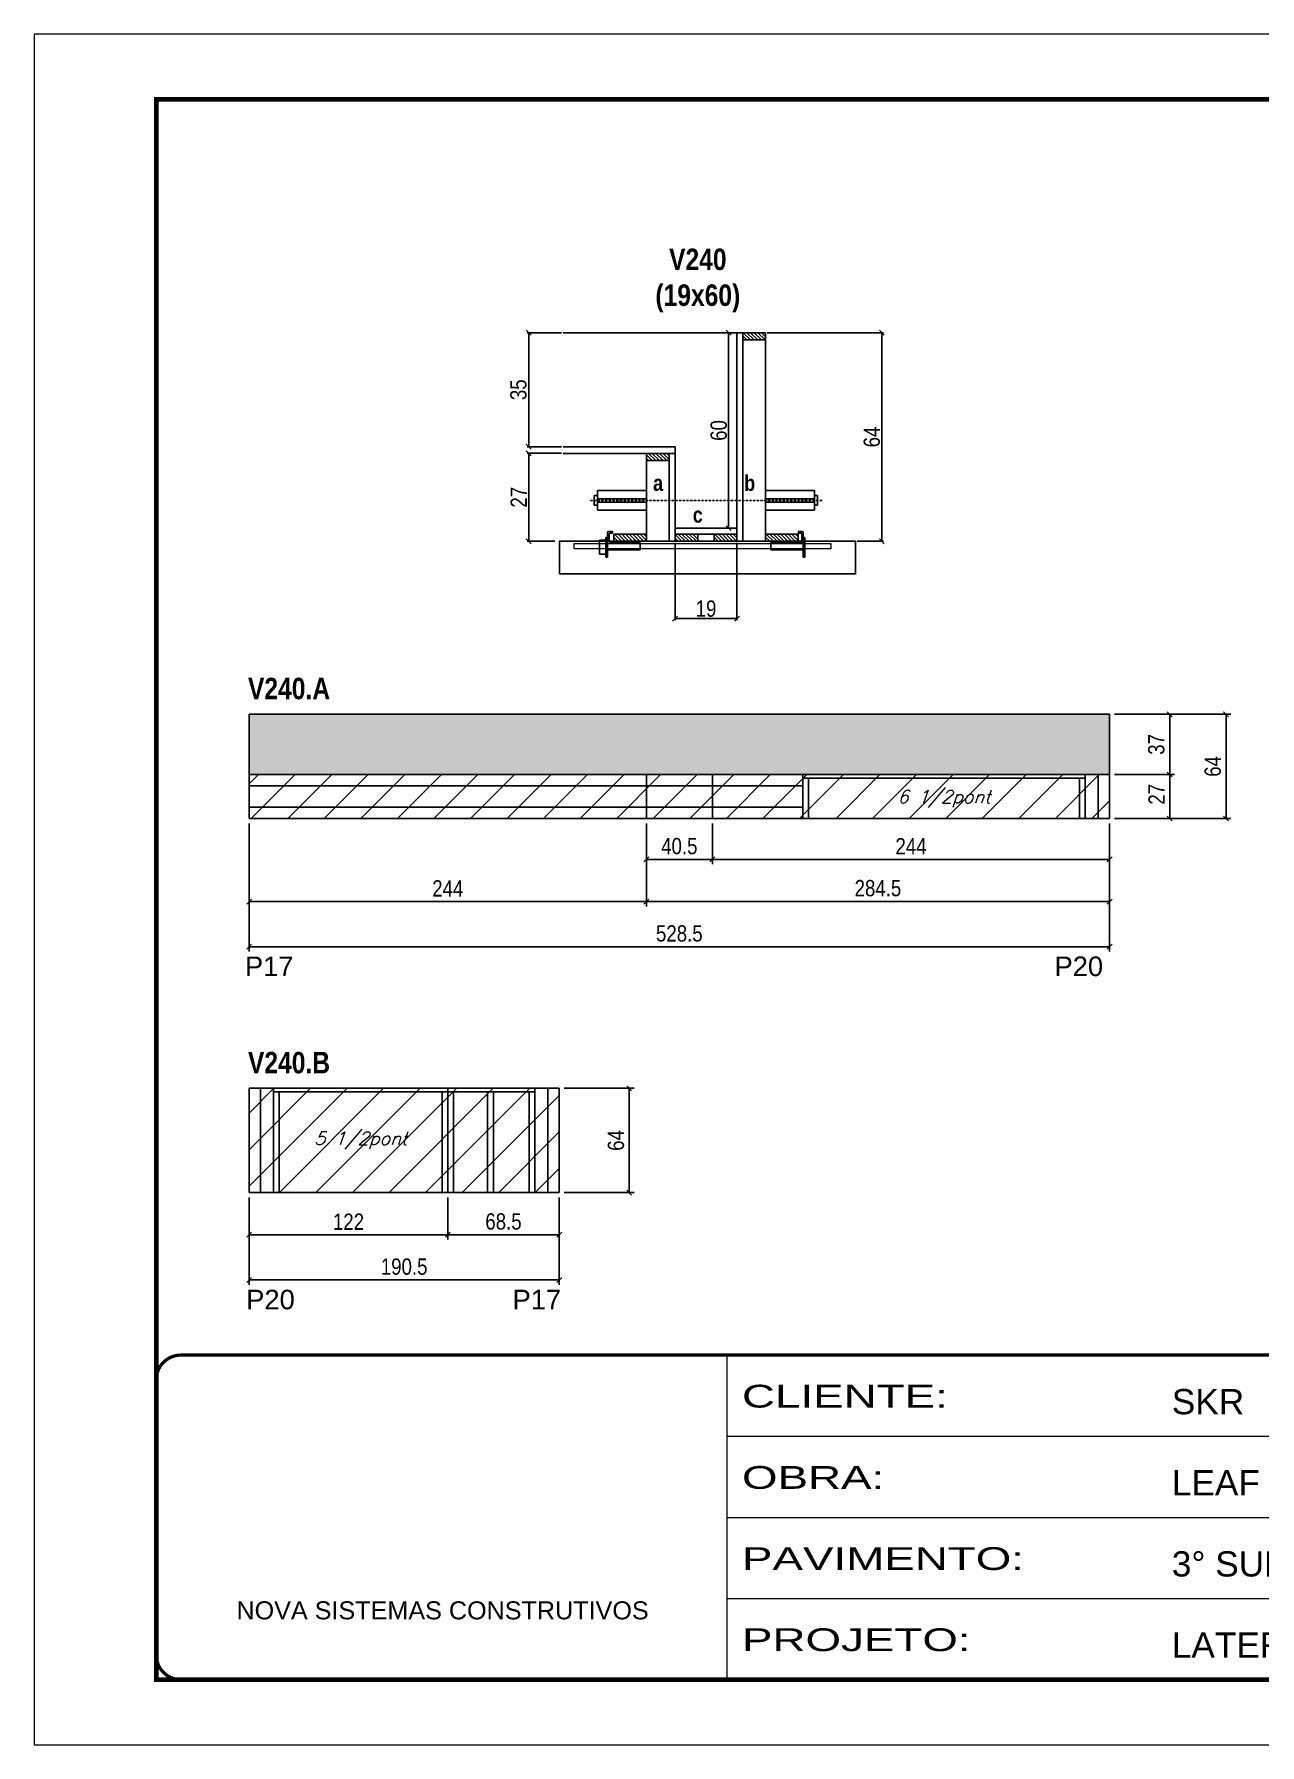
# Model space of a CAD drawing. Extents: x 3309 to 9590, y -2522 to 15424.
# Drawn here: x 8078 to 8831, y 10112 to 11162 of the extents above; entities that cross this region are included whole.
import ezdxf

# ---------------------------------------------------------------- set-up
doc = ezdxf.new("R2010")
doc.units = 0
for name, pattern in [('CONTINUO', [0]), ('DASHED', [0.75, 0.5, -0.25]), ('HIDDEN', [0.375, 0.25, -0.125])]:
    doc.linetypes.add(name, pattern=pattern)
for name, color, linetype in [('5', 5, 'Continuous'), ('barrote', 251, 'Continuous'), ('COTA', 241, 'Continuous'), ('detalhes', 4, 'Continuous'), ('NOMENCLATURA', 7, 'Continuous'), ('Painéis', 200, 'Continuous'), ('presilha', 1, 'Continuous'), ('SARR_2.2x10', 60, 'Continuous'), ('SARR_2.2x7', 40, 'Continuous'), ('SARR_3.5x7', 81, 'Continuous'), ('TENSOR', 3, 'Continuous'), ('texto', 7, 'Continuous')]:
    doc.layers.add(name, color=color, linetype=linetype)
for name, color, linetype, lineweight in [('CONCRETO', 251, 'Continuous', 25), ('Folhas', 255, 'Continuous', 9), ('Hachura', 251, 'Continuous', 9), ('SARRAFO DE PRESSAO', 251, 'DASHED', 9), ('SCO-___-LAJ', 2, 'Continuous', 0)]:
    doc.layers.add(name, color=color, linetype=linetype, lineweight=lineweight)
doc.styles.add('ARIAL', font='arial.ttf')
doc.styles.add('COTA TECNICA', font='techl___.ttf', dxfattribs={"height": 10})
doc.styles.add('COTA TECNICA 2X', font='techl___.ttf', dxfattribs={"height": 10})
doc.styles.add('Romans', font='romans.shx')
doc.styles.get("Standard").update_dxf_attribs({"font": 'arial.ttf'})
doc.styles.add('TECNICA', font='techb___.ttf', dxfattribs={"height": 10})
doc.styles.add('Tecnologia', font='')
doc.styles.get('Tecnologia').set_extended_font_data('Forgotten Futurist')
doc.dimstyles.new('PAINEL', dxfattribs={"dimtxt": 10, "dimasz": 3, "dimexe": 3, "dimexo": 3, "dimgap": 3, "dimtad": 1, "dimdec": 1, "dimzin": 12, "dimdsep": 46, "dimtxsty": 'COTA TECNICA', "dimblk1": 'OBLIQUE', "dimblk2": 'OBLIQUE', "dimsah": 1, "dimcen": 0.9, "dimclrd": 4, "dimclre": 4, "dimclrt": 240, "dimadec": 1, "dimazin": 3, "dimtfac": 1, "dimtdec": 1, "dimtmove": 0, "dimatfit": 3, "dimfxl": 1, "dimtolj": 1, "dimtzin": 12, "dimarcsym": 0})
doc.dimstyles.new('SECAO', dxfattribs={"dimscale": 0.333333, "dimtxt": 5, "dimasz": 9, "dimexe": 3, "dimexo": 3, "dimgap": 3, "dimtad": 1, "dimdec": 1, "dimlfac": 0.5, "dimzin": 12, "dimdsep": 46, "dimtxsty": 'COTA TECNICA 2X', "dimblk1": 'OBLIQUE', "dimblk2": 'OBLIQUE', "dimsah": 1, "dimcen": 0.9, "dimclrd": 4, "dimclre": 4, "dimclrt": 240, "dimadec": 1, "dimazin": 3, "dimtfac": 1, "dimtdec": 1, "dimtmove": 0, "dimatfit": 3, "dimfxl": 1, "dimtolj": 1, "dimtzin": 12, "dimarcsym": 0})
pattern_1 = [(135, (41707.0114, -112661.3136), (-1.122532015, -1.122532015), [])]

# ---------------------------------------------------------------- blocks, each defined once
blk = doc.blocks.new('9999999999')
at = {"color": 30, "linetype": 'CONTINUO'}
for p, q in [((98564.6, 34230.2), (98564.6, 34429.4)), ((98564.6, 34379.6), (99584, 34379.6)), ((98564.6, 34329.8), (99488, 34329.8)), ((98564.6, 34280), (99488, 34280))]:
    blk.add_line(p, q, dxfattribs=at)
at = {"color": 30, "linetype": 'CONTINUO', "const_width": 2}
blk.add_lwpolyline([(99584, 34230.2), (99584, 34414.4, 0.414214), (99569, 34429.4), (98229, 34429.4, 0.414214), (98214, 34414.4), (98214, 34245.2, 0.414214), (98229, 34230.2), (99584, 34230.2)], format="xyb", dxfattribs=at)
at = {"layer": 'Folhas'}
blk.add_lwpolyline([(98139, 34190.2), (99624, 34190.2), (99624, 35240.2), (98139, 35240.2)], close=True, dxfattribs=at)
at = {"layer": 'Folhas', "color": 30, "const_width": 3}
blk.add_lwpolyline([(98214, 34230.2), (99584, 34230.2), (99584, 35200.2), (98214, 35200.2)], close=True, dxfattribs=at)
at = {"color": 7, "linetype": 'Continuous', "ltscale": 5, "style": 'ARIAL'}
for s, height, p in [('SKR', 15.48, (98837.7, 34393.1)), ('LEAF LOEFGREN', 15.483, (98837.7, 34343.3)), ('3° SUBSOLO', 15.48, (98837.7, 34293.5)), ('NOVA SISTEMAS CONSTRUTIVOS', 11.059, (98263.2, 34267.2)), ('LATERAIS DE VIGAS', 15.483, (98837.7, 34243.7))]:
    blk.add_text(s, height=height, dxfattribs=at).set_placement(p)
at = {"layer": 'Folhas', "color": 7, "style": 'Tecnologia', "width": 1.5}
for s, p in [('CLIENTE:', (98573.7, 34397.2)), ('OBRA:', (98573.7, 34347.3)), ('PAVIMENTO:', (98573.7, 34297.5)), ('PROJETO:', (98573.7, 34247.7))]:
    blk.add_text(s, height=14, dxfattribs=at).set_placement(p)
blk = doc.blocks.new('_Oblique')
at = {"color": 0, "linetype": 'ByBlock', "lineweight": -2}
blk.add_line((-0.5, -0.5), (0.5, 0.5), dxfattribs=at)
blk = doc.blocks.new('*D455')
at = {"layer": 'COTA', "color": 4, "lineweight": -2, "transparency": 16777216}
for p, q in [((8471.5, 10849.9), (8471.5, 10802.4)), ((8509.5, 10849.9), (8509.5, 10802.4)), ((8509.5, 10803.4), (8471.5, 10803.4))]:
    blk.add_line(p, q, dxfattribs=at)
at = {"layer": 'Defpoints', "color": 0, "transparency": 16777216}
for p in [(8471.5, 10850.9), (8509.5, 10850.9), (8471.5, 10803.4)]:
    blk.add_point(p, dxfattribs=at)
at = {"layer": 'COTA', "color": 4, "lineweight": -2, "transparency": 16777216, "xscale": 3, "yscale": 3, "zscale": 3, "rotation": 180}
blk.add_blockref('_Oblique', (8471.5, 10803.4), dxfattribs=at)
at = {"layer": 'COTA', "color": 4, "lineweight": -2, "transparency": 16777216, "xscale": 3, "yscale": 3, "zscale": 3}
blk.add_blockref('_Oblique', (8509.5, 10803.4), dxfattribs=at)
at = {"layer": 'COTA', "color": 240, "transparency": 16777216, "insert": (8490.5, 10809.5), "char_height": 10, "attachment_point": 5, "style": 'COTA TECNICA 2X'}
blk.add_mtext('\\A1;19', dxfattribs=at)
blk = doc.blocks.new('PRESILHA METÁLICA 1')
at = {"layer": 'presilha'}
for p, q in [((7.5, 10.6), (7.5, 19.9)), ((12, 21), (8.6, 21)), ((9, 11.6), (9, 18.9)), ((12, 19.5), (9.6, 19.5)), ((12, 21), (12, 19.5)), ((0, 13), (6, 13)), ((0, 13), (0, 0)), ((6, 0), (0, 0)), ((6, 15.5), (7.5, 15.5)), ((6, -2.5), (6, 15.5)), ((6, 13), (6, 0)), ((7.5, 15.5), (7.5, -2.5)), ((37.5, 4.1), (7.5, 4.1)), ((37.5, 11), (9.6, 11)), ((37.5, 11), (37.5, 4.1)), ((7.5, -2.5), (6, -2.5))]:
    blk.add_line(p, q, dxfattribs=at)
for centre, radius, start, end in [((8.6, 19.9), 1.14, 90, 180), ((9.6, 18.9), 0.57, 90, 180), ((9.6, 11.6), 0.57, 180, 270)]:
    blk.add_arc(centre, radius, start, end, dxfattribs=at)
blk = doc.blocks.new('PRESILHA METÁLICA 2')
at = {"layer": 'presilha'}
for p, q in [((-5.2, 23.5), (-5.2, 22)), ((-5.2, 23.5), (-1.9, 23.5)), ((-5.2, 22), (-2.8, 22)), ((-2.2, 14.1), (-2.2, 21.4)), ((0.8, 18), (-0.8, 18)), ((-0.8, 18), (-0.8, 0)), ((-0.8, 14.6), (-0.8, 22.4)), ((0.8, 0), (0.8, 18)), ((-30.8, 13.5), (-30.8, 6.6)), ((-30.8, 13.5), (-2.8, 13.5)), ((-30.8, 6.6), (-0.8, 6.6)), ((-0.8, 0), (0.8, 0))]:
    blk.add_line(p, q, dxfattribs=at)
for centre, radius, start, end in [((-2.8, 21.4), 0.57, 0, 90), ((-1.9, 22.4), 1.14, 0, 90), ((-2.8, 14.1), 0.57, 270, 0)]:
    blk.add_arc(centre, radius, start, end, dxfattribs=at)
blk = doc.blocks.new('*D456')
at = {"layer": 'COTA', "color": 4, "lineweight": -2, "transparency": 16777216}
for p, q in [((8528.1, 10978.9), (8599.5, 10978.9)), ((8598.5, 10978.9), (8598.5, 10850.9)), ((8583.3, 10850.9), (8599.5, 10850.9))]:
    blk.add_line(p, q, dxfattribs=at)
at = {"layer": 'Defpoints', "color": 0, "transparency": 16777216}
for p in [(8527.1, 10978.9), (8582.3, 10850.9), (8598.5, 10850.9)]:
    blk.add_point(p, dxfattribs=at)
at = {"layer": 'COTA', "color": 4, "lineweight": -2, "transparency": 16777216, "xscale": 3, "yscale": 3, "zscale": 3}
for p, rotation in [((8598.5, 10978.9), 90), ((8598.5, 10850.9), 270)]:
    blk.add_blockref('_Oblique', p, dxfattribs=dict(at, rotation=rotation))
at = {"layer": 'COTA', "color": 240, "transparency": 16777216, "insert": (8592.4, 10914.9), "char_height": 10, "attachment_point": 5, "rotation": 90, "style": 'COTA TECNICA 2X'}
blk.add_mtext('\\A1;64', dxfattribs=at)
blk = doc.blocks.new('*D457')
at = {"layer": 'COTA', "color": 4, "lineweight": -2, "transparency": 16777216}
for p, q in [((8401.8, 10904.9), (8380.6, 10904.9)), ((8381.6, 10904.9), (8381.6, 10850.9)), ((8397.7, 10850.9), (8380.6, 10850.9))]:
    blk.add_line(p, q, dxfattribs=at)
at = {"layer": 'Defpoints', "color": 0, "transparency": 16777216}
for p in [(8402.8, 10904.9), (8381.6, 10850.9), (8398.7, 10850.9)]:
    blk.add_point(p, dxfattribs=at)
at = {"layer": 'COTA', "color": 4, "lineweight": -2, "transparency": 16777216, "xscale": 3, "yscale": 3, "zscale": 3}
for p, rotation in [((8381.6, 10904.9), 90), ((8381.6, 10850.9), 270)]:
    blk.add_blockref('_Oblique', p, dxfattribs=dict(at, rotation=rotation))
at = {"layer": 'COTA', "color": 240, "transparency": 16777216, "insert": (8375.5, 10877.9), "char_height": 10, "attachment_point": 5, "rotation": 90, "style": 'COTA TECNICA 2X'}
blk.add_mtext('\\A1;27', dxfattribs=at)
blk = doc.blocks.new('*D458')
at = {"layer": 'COTA', "color": 4, "lineweight": -2, "transparency": 16777216}
for p, q in [((8508.5, 10978.9), (8503.4, 10978.9)), ((8504.4, 10858.9), (8504.4, 10978.9)), ((8508.5, 10858.9), (8503.4, 10858.9))]:
    blk.add_line(p, q, dxfattribs=at)
at = {"layer": 'Defpoints', "color": 0, "transparency": 16777216}
for p in [(8504.4, 10978.9), (8509.5, 10978.9), (8509.5, 10858.9)]:
    blk.add_point(p, dxfattribs=at)
at = {"layer": 'COTA', "color": 4, "lineweight": -2, "transparency": 16777216, "xscale": 3, "yscale": 3, "zscale": 3}
for p, rotation in [((8504.4, 10978.9), 90), ((8504.4, 10858.9), 270)]:
    blk.add_blockref('_Oblique', p, dxfattribs=dict(at, rotation=rotation))
at = {"layer": 'COTA', "color": 240, "transparency": 16777216, "insert": (8498.3, 10918.9), "char_height": 10, "attachment_point": 5, "rotation": 90, "style": 'COTA TECNICA 2X'}
blk.add_mtext('\\A1;60', dxfattribs=at)
blk = doc.blocks.new('*D459')
at = {"layer": 'COTA', "color": 4, "lineweight": -2, "transparency": 16777216}
for p, q in [((8401.8, 10978.9), (8380.6, 10978.9)), ((8381.6, 10908.9), (8381.6, 10978.9)), ((8401.8, 10908.9), (8380.6, 10908.9))]:
    blk.add_line(p, q, dxfattribs=at)
at = {"layer": 'Defpoints', "color": 0, "transparency": 16777216}
for p in [(8381.6, 10978.9), (8402.8, 10978.9), (8402.8, 10908.9)]:
    blk.add_point(p, dxfattribs=at)
at = {"layer": 'COTA', "color": 4, "lineweight": -2, "transparency": 16777216, "xscale": 3, "yscale": 3, "zscale": 3}
for p, rotation in [((8381.6, 10978.9), 90), ((8381.6, 10908.9), 270)]:
    blk.add_blockref('_Oblique', p, dxfattribs=dict(at, rotation=rotation))
at = {"layer": 'COTA', "color": 240, "transparency": 16777216, "insert": (8375.3, 10943.9), "char_height": 10, "attachment_point": 5, "rotation": 90, "style": 'COTA TECNICA 2X'}
blk.add_mtext('\\A1;35', dxfattribs=at)
blk = doc.blocks.new('*D460')
at = {"layer": 'COTA', "color": 4, "linetype": 'ByBlock', "lineweight": -2, "transparency": 16777216}
for p, q in [((8453.9, 10677.7), (8453.9, 10626.7)), ((8738.4, 10677.7), (8738.4, 10626.7)), ((8738.4, 10629.7), (8453.9, 10629.7))]:
    blk.add_line(p, q, dxfattribs=at)
at = {"layer": 'Defpoints', "color": 0, "linetype": 'ByBlock', "transparency": 16777216}
for p in [(8453.9, 10680.7), (8738.4, 10680.7), (8453.9, 10629.7)]:
    blk.add_point(p, dxfattribs=at)
at = {"layer": 'COTA', "color": 4, "linetype": 'ByBlock', "lineweight": -2, "transparency": 16777216, "xscale": 3, "yscale": 3, "zscale": 3, "rotation": 180}
blk.add_blockref('_Oblique', (8453.9, 10629.7), dxfattribs=at)
at = {"layer": 'COTA', "color": 4, "linetype": 'ByBlock', "lineweight": -2, "transparency": 16777216, "xscale": 3, "yscale": 3, "zscale": 3}
blk.add_blockref('_Oblique', (8738.4, 10629.7), dxfattribs=at)
at = {"layer": 'COTA', "color": 240, "linetype": 'ByBlock', "transparency": 16777216, "insert": (8596.1, 10637.9), "char_height": 10, "attachment_point": 5, "style": 'COTA TECNICA'}
blk.add_mtext('\\A1;284.5', dxfattribs=at)
blk = doc.blocks.new('*D461')
at = {"layer": 'COTA', "color": 4, "linetype": 'ByBlock', "lineweight": -2, "transparency": 16777216}
for p, q in [((8209.9, 10677.7), (8209.9, 10626.7)), ((8453.9, 10677.7), (8453.9, 10626.7)), ((8453.9, 10629.7), (8209.9, 10629.7))]:
    blk.add_line(p, q, dxfattribs=at)
at = {"layer": 'Defpoints', "color": 0, "linetype": 'ByBlock', "transparency": 16777216}
for p in [(8209.9, 10680.7), (8453.9, 10680.7), (8209.9, 10629.7)]:
    blk.add_point(p, dxfattribs=at)
at = {"layer": 'COTA', "color": 4, "linetype": 'ByBlock', "lineweight": -2, "transparency": 16777216, "xscale": 3, "yscale": 3, "zscale": 3, "rotation": 180}
blk.add_blockref('_Oblique', (8209.9, 10629.7), dxfattribs=at)
at = {"layer": 'COTA', "color": 4, "linetype": 'ByBlock', "lineweight": -2, "transparency": 16777216, "xscale": 3, "yscale": 3, "zscale": 3}
blk.add_blockref('_Oblique', (8453.9, 10629.7), dxfattribs=at)
at = {"layer": 'COTA', "color": 240, "linetype": 'ByBlock', "transparency": 16777216, "insert": (8331.9, 10637.8), "char_height": 10, "attachment_point": 5, "style": 'COTA TECNICA'}
blk.add_mtext('\\A1;244', dxfattribs=at)
blk = doc.blocks.new('*D470')
at = {"layer": 'COTA', "color": 4, "linetype": 'ByBlock', "lineweight": -2, "transparency": 16777216}
for p, q in [((8209.9, 10677.7), (8209.9, 10599)), ((8738.4, 10677.7), (8738.4, 10599)), ((8738.4, 10602), (8209.9, 10602))]:
    blk.add_line(p, q, dxfattribs=at)
at = {"layer": 'Defpoints', "color": 0, "linetype": 'ByBlock', "transparency": 16777216}
for p in [(8209.9, 10680.7), (8738.4, 10680.7), (8209.9, 10602)]:
    blk.add_point(p, dxfattribs=at)
at = {"layer": 'COTA', "color": 4, "linetype": 'ByBlock', "lineweight": -2, "transparency": 16777216, "xscale": 3, "yscale": 3, "zscale": 3, "rotation": 180}
blk.add_blockref('_Oblique', (8209.9, 10602), dxfattribs=at)
at = {"layer": 'COTA', "color": 4, "linetype": 'ByBlock', "lineweight": -2, "transparency": 16777216, "xscale": 3, "yscale": 3, "zscale": 3}
blk.add_blockref('_Oblique', (8738.4, 10602), dxfattribs=at)
at = {"layer": 'COTA', "color": 240, "linetype": 'ByBlock', "transparency": 16777216, "insert": (8474.1, 10610.1), "char_height": 10, "attachment_point": 5, "style": 'COTA TECNICA'}
blk.add_mtext('\\A1;528.5', dxfattribs=at)
blk = doc.blocks.new('*D471')
at = {"layer": 'COTA', "color": 4, "lineweight": -2, "transparency": 16777216}
for p, q in [((8741.4, 10707.7), (8778.3, 10707.7)), ((8775.3, 10707.7), (8775.3, 10680.7)), ((8741.4, 10680.7), (8778.3, 10680.7))]:
    blk.add_line(p, q, dxfattribs=at)
at = {"layer": 'Defpoints', "color": 0, "transparency": 16777216}
for p in [(8738.4, 10707.7), (8738.4, 10680.7), (8775.3, 10680.7)]:
    blk.add_point(p, dxfattribs=at)
at = {"layer": 'COTA', "color": 4, "lineweight": -2, "transparency": 16777216, "xscale": 3, "yscale": 3, "zscale": 3}
for p, rotation in [((8775.3, 10707.7), 90), ((8775.3, 10680.7), 270)]:
    blk.add_blockref('_Oblique', p, dxfattribs=dict(at, rotation=rotation))
at = {"layer": 'COTA', "color": 240, "transparency": 16777216, "insert": (8767.2, 10695.6), "char_height": 10, "attachment_point": 5, "rotation": 90, "style": 'COTA TECNICA'}
blk.add_mtext('\\A1;27', dxfattribs=at)
blk = doc.blocks.new('*D472')
at = {"layer": 'COTA', "color": 4, "lineweight": -2, "transparency": 16777216}
for p, q in [((8741.4, 10744.7), (8778.3, 10744.7)), ((8775.3, 10707.7), (8775.3, 10744.7)), ((8741.4, 10707.7), (8778.3, 10707.7))]:
    blk.add_line(p, q, dxfattribs=at)
at = {"layer": 'Defpoints', "color": 0, "transparency": 16777216}
for p in [(8738.4, 10744.7), (8775.3, 10744.7), (8738.4, 10707.7)]:
    blk.add_point(p, dxfattribs=at)
at = {"layer": 'COTA', "color": 4, "lineweight": -2, "transparency": 16777216, "xscale": 3, "yscale": 3, "zscale": 3}
for p, rotation in [((8775.3, 10744.7), 90), ((8775.3, 10707.7), 270)]:
    blk.add_blockref('_Oblique', p, dxfattribs=dict(at, rotation=rotation))
at = {"layer": 'COTA', "color": 240, "transparency": 16777216, "insert": (8767.1, 10726.2), "char_height": 10, "attachment_point": 5, "rotation": 90, "style": 'COTA TECNICA'}
blk.add_mtext('\\A1;37', dxfattribs=at)
blk = doc.blocks.new('*D473')
at = {"layer": 'COTA', "color": 4, "lineweight": -2, "transparency": 16777216}
for p, q in [((8741.4, 10744.7), (8812.9, 10744.7)), ((8809.9, 10680.7), (8809.9, 10744.7)), ((8741.4, 10680.7), (8812.9, 10680.7))]:
    blk.add_line(p, q, dxfattribs=at)
at = {"layer": 'Defpoints', "color": 0, "transparency": 16777216}
for p in [(8738.4, 10744.7), (8809.9, 10744.7), (8738.4, 10680.7)]:
    blk.add_point(p, dxfattribs=at)
at = {"layer": 'COTA', "color": 4, "lineweight": -2, "transparency": 16777216, "xscale": 3, "yscale": 3, "zscale": 3}
for p, rotation in [((8809.9, 10744.7), 90), ((8809.9, 10680.7), 270)]:
    blk.add_blockref('_Oblique', p, dxfattribs=dict(at, rotation=rotation))
at = {"layer": 'COTA', "color": 240, "transparency": 16777216, "insert": (8801.8, 10712.7), "char_height": 10, "attachment_point": 5, "rotation": 90, "style": 'COTA TECNICA'}
blk.add_mtext('\\A1;64', dxfattribs=at)
blk = doc.blocks.new('*D474')
at = {"layer": 'COTA', "color": 4, "lineweight": -2, "transparency": 16777216}
for p, q in [((8453.9, 10677.7), (8453.9, 10652.6)), ((8494.4, 10677.7), (8494.4, 10652.6)), ((8453.9, 10655.6), (8494.4, 10655.6))]:
    blk.add_line(p, q, dxfattribs=at)
at = {"layer": 'Defpoints', "color": 0, "transparency": 16777216}
for p in [(8453.9, 10680.7), (8494.4, 10680.7), (8494.4, 10655.6)]:
    blk.add_point(p, dxfattribs=at)
at = {"layer": 'COTA', "color": 4, "lineweight": -2, "transparency": 16777216, "xscale": 3, "yscale": 3, "zscale": 3, "rotation": 180}
blk.add_blockref('_Oblique', (8453.9, 10655.6), dxfattribs=at)
at = {"layer": 'COTA', "color": 4, "lineweight": -2, "transparency": 16777216, "xscale": 3, "yscale": 3, "zscale": 3}
blk.add_blockref('_Oblique', (8494.4, 10655.6), dxfattribs=at)
at = {"layer": 'COTA', "color": 240, "transparency": 16777216, "insert": (8474.1, 10663.7), "char_height": 10, "attachment_point": 5, "style": 'COTA TECNICA'}
blk.add_mtext('\\A1;40.5', dxfattribs=at)
blk = doc.blocks.new('*D475')
at = {"layer": 'COTA', "color": 4, "lineweight": -2, "transparency": 16777216}
for p, q in [((8494.4, 10677.7), (8494.4, 10652.6)), ((8738.4, 10677.7), (8738.4, 10652.6)), ((8494.4, 10655.6), (8738.4, 10655.6))]:
    blk.add_line(p, q, dxfattribs=at)
at = {"layer": 'Defpoints', "color": 0, "transparency": 16777216}
for p in [(8494.4, 10680.7), (8738.4, 10680.7), (8738.4, 10655.6)]:
    blk.add_point(p, dxfattribs=at)
at = {"layer": 'COTA', "color": 4, "lineweight": -2, "transparency": 16777216, "xscale": 3, "yscale": 3, "zscale": 3, "rotation": 180}
blk.add_blockref('_Oblique', (8494.4, 10655.6), dxfattribs=at)
at = {"layer": 'COTA', "color": 4, "lineweight": -2, "transparency": 16777216, "xscale": 3, "yscale": 3, "zscale": 3}
blk.add_blockref('_Oblique', (8738.4, 10655.6), dxfattribs=at)
at = {"layer": 'COTA', "color": 240, "transparency": 16777216, "insert": (8616.4, 10663.7), "char_height": 10, "attachment_point": 5, "style": 'COTA TECNICA'}
blk.add_mtext('\\A1;244', dxfattribs=at)
blk = doc.blocks.new('*D453')
at = {"layer": 'COTA', "color": 4, "linetype": 'ByBlock', "lineweight": -2, "transparency": 16777216}
for p, q in [((8331.9, 10448.1), (8331.9, 10422.2)), ((8400.4, 10448.1), (8400.4, 10422.2)), ((8400.4, 10425.2), (8331.9, 10425.2))]:
    blk.add_line(p, q, dxfattribs=at)
at = {"layer": 'Defpoints', "color": 0, "linetype": 'ByBlock', "transparency": 16777216}
for p in [(8331.9, 10451.1), (8400.4, 10451.1), (8331.9, 10425.2)]:
    blk.add_point(p, dxfattribs=at)
at = {"layer": 'COTA', "color": 4, "linetype": 'ByBlock', "lineweight": -2, "transparency": 16777216, "xscale": 3, "yscale": 3, "zscale": 3, "rotation": 180}
blk.add_blockref('_Oblique', (8331.9, 10425.2), dxfattribs=at)
at = {"layer": 'COTA', "color": 4, "linetype": 'ByBlock', "lineweight": -2, "transparency": 16777216, "xscale": 3, "yscale": 3, "zscale": 3}
blk.add_blockref('_Oblique', (8400.4, 10425.2), dxfattribs=at)
at = {"layer": 'COTA', "color": 240, "linetype": 'ByBlock', "transparency": 16777216, "insert": (8366.1, 10433.3), "char_height": 10, "attachment_point": 5, "style": 'COTA TECNICA'}
blk.add_mtext('\\A1;68.5', dxfattribs=at)
blk = doc.blocks.new('*D454')
at = {"layer": 'COTA', "color": 4, "linetype": 'ByBlock', "lineweight": -2, "transparency": 16777216}
for p, q in [((8209.9, 10448.1), (8209.9, 10422.2)), ((8331.9, 10448.1), (8331.9, 10422.2)), ((8331.9, 10425.2), (8209.9, 10425.2))]:
    blk.add_line(p, q, dxfattribs=at)
at = {"layer": 'Defpoints', "color": 0, "linetype": 'ByBlock', "transparency": 16777216}
for p in [(8209.9, 10451.1), (8331.9, 10451.1), (8209.9, 10425.2)]:
    blk.add_point(p, dxfattribs=at)
at = {"layer": 'COTA', "color": 4, "linetype": 'ByBlock', "lineweight": -2, "transparency": 16777216, "xscale": 3, "yscale": 3, "zscale": 3, "rotation": 180}
blk.add_blockref('_Oblique', (8209.9, 10425.2), dxfattribs=at)
at = {"layer": 'COTA', "color": 4, "linetype": 'ByBlock', "lineweight": -2, "transparency": 16777216, "xscale": 3, "yscale": 3, "zscale": 3}
blk.add_blockref('_Oblique', (8331.9, 10425.2), dxfattribs=at)
at = {"layer": 'COTA', "color": 240, "linetype": 'ByBlock', "transparency": 16777216, "insert": (8270.9, 10433.2), "char_height": 10, "attachment_point": 5, "style": 'COTA TECNICA'}
blk.add_mtext('\\A1;122', dxfattribs=at)
blk = doc.blocks.new('*D476')
at = {"layer": 'COTA', "color": 4, "linetype": 'ByBlock', "lineweight": -2, "transparency": 16777216}
for p, q in [((8209.9, 10448.1), (8209.9, 10394.5)), ((8400.4, 10448.1), (8400.4, 10394.5)), ((8400.4, 10397.5), (8209.9, 10397.5))]:
    blk.add_line(p, q, dxfattribs=at)
at = {"layer": 'Defpoints', "color": 0, "linetype": 'ByBlock', "transparency": 16777216}
for p in [(8209.9, 10451.1), (8400.4, 10451.1), (8209.9, 10397.5)]:
    blk.add_point(p, dxfattribs=at)
at = {"layer": 'COTA', "color": 4, "linetype": 'ByBlock', "lineweight": -2, "transparency": 16777216, "xscale": 3, "yscale": 3, "zscale": 3, "rotation": 180}
blk.add_blockref('_Oblique', (8209.9, 10397.5), dxfattribs=at)
at = {"layer": 'COTA', "color": 4, "linetype": 'ByBlock', "lineweight": -2, "transparency": 16777216, "xscale": 3, "yscale": 3, "zscale": 3}
blk.add_blockref('_Oblique', (8400.4, 10397.5), dxfattribs=at)
at = {"layer": 'COTA', "color": 240, "linetype": 'ByBlock', "transparency": 16777216, "insert": (8305.1, 10405.6), "char_height": 10, "attachment_point": 5, "style": 'COTA TECNICA'}
blk.add_mtext('\\A1;190.5', dxfattribs=at)
blk = doc.blocks.new('*D477')
at = {"layer": 'COTA', "color": 4, "lineweight": -2, "transparency": 16777216}
for p, q in [((8403.4, 10515.1), (8446.3, 10515.1)), ((8443.3, 10515.1), (8443.3, 10451.1)), ((8403.4, 10451.1), (8446.3, 10451.1))]:
    blk.add_line(p, q, dxfattribs=at)
at = {"layer": 'Defpoints', "color": 0, "transparency": 16777216}
for p in [(8400.4, 10515.1), (8400.4, 10451.1), (8443.3, 10451.1)]:
    blk.add_point(p, dxfattribs=at)
at = {"layer": 'COTA', "color": 4, "lineweight": -2, "transparency": 16777216, "xscale": 3, "yscale": 3, "zscale": 3}
for p, rotation in [((8443.3, 10515.1), 90), ((8443.3, 10451.1), 270)]:
    blk.add_blockref('_Oblique', p, dxfattribs=dict(at, rotation=rotation))
at = {"layer": 'COTA', "color": 240, "transparency": 16777216, "insert": (8435.2, 10483.1), "char_height": 10, "attachment_point": 5, "rotation": 90, "style": 'COTA TECNICA'}
blk.add_mtext('\\A1;64', dxfattribs=at)

msp = doc.modelspace()

# ---------------------------------------------------------------- hatches: boundary and pattern name
at = {"layer": 'COTA'}
h = msp.add_hatch(dxfattribs=at)
h.set_pattern_fill('AR-CONC', color=256, scale=0.03)
h.set_pattern_definition([(50, (4257.909, -978.9884), (5.46554, -0.4781726), [0.5715, -6.2865]), (355, (4257.909, -978.9884), (-1.0573026, 5.7317054), [0.4572, -5.0292175]), (100.451445, (4258.3643, -979.028), (4.4082374, 5.2535326), [0.4857003, -5.3427073]), (46.1842, (4257.909, -977.4644), (8.1323712, -1.26127), [0.85725, -9.42975]), (96.63556, (4258.5865, -977.5695), (7.122124, 7.4227837), [0.7285507, -8.014068]), (351.18415, (4257.909, -977.464), (7.122124, 7.422784), [0.685799, -7.543792]), (21, (4258.671, -977.8454), (4.5484317, -3.067956), [0.5715, -6.2865]), (326, (4258.671, -977.8454), (1.8540609, 5.525639), [0.4572, -5.0292]), (71.451445, (4259.05, -978.101), (6.4024926, 2.457683), [0.4857003, -5.3426981]), (37.5, (4257.9088, -978.9884), (0.0926581, 2.53665117), [0, -4.96824, 0, -5.1054, 0, -5.04825]), (7.5, (4257.9088, -978.9884), (2.0045899, 3.00541724), [0, -2.91084, 0, -4.85394, 0, -1.92405]), (327.5, (4256.2096, -978.9884), (4.06771786, -0.17186232), [0, -1.905, 0, -5.9436, 0, -7.8867]), (317.5, (4255.4476, -978.9884), (4.4438754, 0.7627947), [0, -2.4765, 0, -3.94716, 0, -5.6007])])
h.paths.add_polyline_path([(8209.89, 10744.71), (8209.89, 10707.71), (8738.39, 10707.71), (8738.39, 10744.71)])
at = {"layer": 'Hachura', "linetype": 'ByBlock'}
h = msp.add_hatch(dxfattribs=at)
h.set_pattern_fill('ANSI31', color=256, scale=5)
h.paths.add_polyline_path([(8331.89, 10451.09), (8331.89, 10515.09), (8209.89, 10515.09), (8209.89, 10451.09)])
h.paths.add_polyline_path([(8400.39, 10451.09), (8400.39, 10515.09), (8331.89, 10515.09), (8331.89, 10451.09)])
h.paths.add_polyline_path([(8453.89, 10680.71), (8453.89, 10707.71), (8209.89, 10707.71), (8209.89, 10680.71)])
h.paths.add_polyline_path([(8494.39, 10680.71), (8494.39, 10707.71), (8453.89, 10707.71), (8453.89, 10680.71)])
h.paths.add_polyline_path([(8494.39, 10707.71), (8494.39, 10680.71), (8738.39, 10680.71), (8738.39, 10707.71)])
at = {"layer": 'SARR_2.2x10'}
h = msp.add_hatch(dxfattribs=at)
h.set_pattern_fill('ANSI31', color=256, scale=0.5, angle=90)
h.set_pattern_definition([(135, (41627.4114, -112661.3136), (-1.122532015, -1.122532015), [])])
h.paths.add_polyline_path([(8433.87, 10855.26), (8433.87, 10850.86), (8453.87, 10850.86), (8453.87, 10855.26)])
h = msp.add_hatch(dxfattribs=at)
h.set_pattern_fill('ANSI31', color=256, scale=0.5, angle=90)
h.set_pattern_definition([(135, (41720.6114, -112661.3136), (-1.122532015, -1.122532015), [])])
h.paths.add_polyline_path([(8527.07, 10855.26), (8527.07, 10850.86), (8547.07, 10850.86), (8547.07, 10855.26)])
at = {"layer": 'SARR_2.2x7'}
h = msp.add_hatch(dxfattribs=at)
h.set_pattern_fill('ANSI31', color=256, scale=0.5, angle=90)
h.set_pattern_definition([(135, (41641.4114, -112537.7136), (-1.122532015, -1.122532015), [])])
h.paths.add_polyline_path([(8513.07, 10978.86), (8513.07, 10974.46), (8527.07, 10974.46), (8527.07, 10978.86)])
h = msp.add_hatch(dxfattribs=at)
h.set_pattern_fill('ANSI31', color=256, scale=0.5, angle=90)
h.set_pattern_definition([(135, (41621.4114, -112611.7136), (-1.122532015, -1.122532015), [])])
h.paths.add_polyline_path([(8467.87, 10904.86), (8467.87, 10900.46), (8453.87, 10900.46), (8453.87, 10904.86)])
h = msp.add_hatch(dxfattribs=at)
h.set_pattern_fill('ANSI31', color=256, scale=0.5, angle=90)
h.set_pattern_definition(pattern_1)
h.paths.add_polyline_path([(8485.47, 10850.86), (8485.47, 10855.26), (8471.47, 10855.26), (8471.47, 10850.86)])
h = msp.add_hatch(dxfattribs=at)
h.set_pattern_fill('ANSI31', color=256, scale=0.5, angle=90)
h.set_pattern_definition(pattern_1)
h.paths.add_polyline_path([(8495.47, 10855.26), (8495.47, 10850.86), (8509.47, 10850.86), (8509.47, 10855.26)])

# ---------------------------------------------------------------- linework, layer by layer
at = {"ltscale": 3}
for p, q in [((8421.87, 10878.99), (8421.87, 10872.99)), ((8423.87, 10878.99), (8421.87, 10878.99)), ((8423.87, 10881.99), (8423.87, 10869.99)), ((8423.87, 10881.99), (8453.87, 10881.99)), ((8557.07, 10881.99), (8527.07, 10881.99)), ((8557.07, 10881.99), (8557.07, 10869.99)), ((8559.07, 10878.99), (8557.07, 10878.99)), ((8559.07, 10878.99), (8559.07, 10872.99)), ((8423.87, 10872.99), (8421.87, 10872.99)), ((8453.87, 10876.99), (8423.87, 10876.99)), ((8453.87, 10874.99), (8423.87, 10874.99)), ((8423.87, 10869.99), (8453.87, 10869.99)), ((8527.07, 10876.99), (8557.07, 10876.99)), ((8527.07, 10874.99), (8557.07, 10874.99)), ((8557.07, 10869.99), (8527.07, 10869.99)), ((8557.07, 10872.99), (8559.07, 10872.99))]:
    msp.add_line(p, q, dxfattribs=at)
at = {"layer": 'barrote'}
msp.add_lwpolyline([(8400.42, 10830.86), (8582.33, 10830.86), (8582.33, 10850.86), (8400.42, 10850.86)], close=True, dxfattribs=at)
at = {"layer": 'CONCRETO', "linetype": 'Continuous'}
msp.add_line((8402.77, 10978.86), (8509.47, 10978.86), dxfattribs=at)
at = {"layer": 'COTA'}
for p, q in [((8209.89, 10707.71), (8209.89, 10744.71)), ((8209.89, 10744.71), (8738.39, 10744.71)), ((8738.39, 10744.71), (8738.39, 10707.71))]:
    msp.add_line(p, q, dxfattribs=at)
at = {"layer": 'detalhes', "color": 250}
msp.add_line((8400.42, 10830.86), (8400.42, 10850.86), dxfattribs=at)
at = {"layer": 'Painéis', "linetype": 'ByBlock'}
for p, q in [((8738.39, 10707.71), (8209.89, 10707.71)), ((8209.89, 10680.71), (8209.89, 10707.71)), ((8453.89, 10680.71), (8453.89, 10707.71)), ((8494.39, 10680.71), (8494.39, 10707.71)), ((8738.39, 10680.71), (8738.39, 10707.71)), ((8738.39, 10680.71), (8209.89, 10680.71)), ((8400.39, 10515.09), (8209.89, 10515.09)), ((8209.89, 10451.09), (8209.89, 10515.09)), ((8331.89, 10451.09), (8331.89, 10515.09)), ((8400.39, 10451.09), (8400.39, 10515.09)), ((8400.39, 10451.09), (8209.89, 10451.09))]:
    msp.add_line(p, q, dxfattribs=at)
at = {"layer": 'Painéis', "linetype": 'Continuous'}
for points in [[(8513.07, 10850.86), (8513.07, 10978.86), (8509.47, 10978.86), (8509.47, 10850.86)], [(8467.87, 10850.86), (8467.87, 10904.86), (8471.47, 10904.86), (8471.47, 10850.86)], [(8509.47, 10858.86), (8471.47, 10858.86), (8471.47, 10855.26), (8509.47, 10855.26)]]:
    msp.add_lwpolyline(points, close=True, dxfattribs=at)
at = {"layer": 'Painéis', "linetype": 'Continuous', "elevation": 0}
msp.add_lwpolyline([(8402.77, 10904.86), (8471.47, 10904.86), (8471.47, 10908.86), (8402.77, 10908.86)], dxfattribs=at)
at = {"layer": 'SARR_2.2x10'}
for points in [[(8433.87, 10855.26), (8453.87, 10855.26), (8453.87, 10850.86), (8433.87, 10850.86)], [(8527.07, 10855.26), (8547.07, 10855.26), (8547.07, 10850.86), (8527.07, 10850.86)]]:
    msp.add_lwpolyline(points, close=True, dxfattribs=at)
at = {"layer": 'SARR_2.2x7', "linetype": 'Continuous'}
for p, q in [((8453.89, 10700.71), (8209.89, 10700.71)), ((8453.89, 10700.71), (8549.89, 10700.71)), ((8723.39, 10705.51), (8549.89, 10705.51)), ((8731.39, 10680.71), (8731.39, 10707.71)), ((8453.89, 10687.71), (8209.89, 10687.71)), ((8453.89, 10687.71), (8549.89, 10687.71)), ((8216.89, 10451.09), (8216.89, 10515.09)), ((8331.89, 10512.89), (8224.89, 10512.89)), ((8385.39, 10512.89), (8331.89, 10512.89)), ((8393.39, 10451.09), (8393.39, 10515.09))]:
    msp.add_line(p, q, dxfattribs=at)
at = {"layer": 'SARR_2.2x7', "elevation": 0}
for points in [[(8527.07, 10978.86), (8513.07, 10978.86), (8513.07, 10974.46), (8527.07, 10974.46)], [(8453.87, 10904.86), (8467.87, 10904.86), (8467.87, 10900.46), (8453.87, 10900.46)]]:
    msp.add_lwpolyline(points, close=True, dxfattribs=at)
at = {"layer": 'SARR_2.2x7'}
for points in [[(8471.47, 10855.26), (8485.47, 10855.26), (8485.47, 10850.86), (8471.47, 10850.86)], [(8509.47, 10855.26), (8495.47, 10855.26), (8495.47, 10850.86), (8509.47, 10850.86)]]:
    msp.add_lwpolyline(points, close=True, dxfattribs=at)
at = {"layer": 'SARR_3.5x7'}
for p, q in [((8549.89, 10680.71), (8549.89, 10707.71)), ((8553.39, 10705.51), (8553.39, 10680.71)), ((8719.89, 10705.51), (8719.89, 10680.71)), ((8723.39, 10707.71), (8723.39, 10680.71)), ((8224.89, 10515.09), (8224.89, 10451.09)), ((8228.39, 10512.89), (8228.39, 10451.09)), ((8328.39, 10512.89), (8328.39, 10451.09)), ((8331.89, 10512.89), (8331.89, 10451.09)), ((8335.39, 10512.89), (8335.39, 10451.09)), ((8356.38, 10512.89), (8356.38, 10451.09)), ((8359.88, 10512.89), (8359.88, 10451.09)), ((8381.89, 10512.89), (8381.89, 10451.09)), ((8385.39, 10515.09), (8385.39, 10451.09))]:
    msp.add_line(p, q, dxfattribs=at)
for points in [[(8513.07, 10974.46), (8527.07, 10974.46), (8527.07, 10850.86), (8513.07, 10850.86)], [(8467.87, 10900.46), (8453.87, 10900.46), (8453.87, 10850.86), (8467.87, 10850.86)]]:
    msp.add_lwpolyline(points, close=True, dxfattribs=at)
at = {"layer": 'SCO-___-LAJ', "color": 1}
msp.add_lwpolyline([(8409.42, 10849.52), (8567.26, 10849.52), (8567.26, 10846.32), (8409.42, 10846.32)], close=True, dxfattribs=at)
at = {"layer": 'TENSOR', "linetype": 'HIDDEN', "ltscale": 0.5}
msp.add_line((8418.87, 10875.99), (8562.38, 10875.99), dxfattribs=at)

# ---------------------------------------------------------------- block references
at = {"layer": 'presilha', "xscale": 0.6666666666666666, "yscale": 0.6666666666666666, "zscale": 0.6666666666666666}
for name, p in [('PRESILHA METÁLICA 1', (8425.01, 10842.89)), ('PRESILHA METÁLICA 2', (8550.75, 10841.22))]:
    msp.add_blockref(name, p, dxfattribs=at)
at = {"layer": 'SARRAFO DE PRESSAO', "color": 6, "linetype": 'ByBlock'}
msp.add_blockref('9999999999', (-90061.11, -24078.07), dxfattribs=at)

# ---------------------------------------------------------------- texts
at = {"layer": '5', "linetype": 'Continuous'}
for s, p in [('P17', (8207.33, 10584)), ('P20', (8704.55, 10584)), ('P20', (8208.09, 10379.45)), ('P17', (8371.69, 10379.45))]:
    msp.add_text(s, height=12, rotation=0.00004, dxfattribs=at).set_placement(p)
at = {"layer": 'detalhes', "style": 'TECNICA'}
for s, p in [('a', (8458, 10881.84)), ('b', (8513.97, 10881.83)), ('c', (8482.37, 10862.33))]:
    msp.add_text(s, height=9.6, dxfattribs=at).set_placement(p)
at = {"layer": 'NOMENCLATURA', "style": 'TECNICA'}
for s, p in [('V240.A', (8209.17, 10753.9)), ('V240.B', (8209.17, 10524.28))]:
    msp.add_text(s, height=13.2, dxfattribs=at).set_placement(p)
at = {"layer": 'NOMENCLATURA', "insert": (8485.47, 11030.55), "char_height": 13.2, "attachment_point": 2, "style": 'TECNICA'}
msp.add_mtext_dynamic_manual_height_columns('V240\\P(19x60)', width=300.2766, gutter_width=1, heights=[0], dxfattribs=at)
at = {"layer": 'texto', "color": 2, "char_height": 8, "attachment_point": 5, "style": 'Romans'}
for s, insert in [('{\\Q19;\\C256;6 1/2pont}', (8636.64, 10692.81)), ('{\\Q19;\\C256;5 1/2pont}', (8278.39, 10483.09))]:
    msp.add_mtext(s, dxfattribs=dict(at, insert=insert))

# ---------------------------------------------------------------- dimensions: what is measured, and where the dimension line sits
at = {"layer": 'COTA'}
for base, p1, p2, dimstyle, picture, middle in [((8381.55, 10978.86), (8402.77, 10908.86), (8402.77, 10978.86), 'SECAO', '*D459', (8375.34, 10943.86)), ((8504.4, 10978.86), (8509.47, 10858.86), (8509.47, 10978.86), 'SECAO', '*D458', (8498.3, 10918.86)), ((8598.52, 10850.86, 0), (8527.07, 10978.86), (8582.29, 10850.86, 0), 'SECAO', '*D456', (8592.42, 10914.86, 0)), ((8381.55, 10850.86, 0), (8402.77, 10904.86), (8398.66, 10850.86, 0), 'SECAO', '*D457', (8375.48, 10877.86, 0)), ((8775.3, 10744.71), (8738.39, 10707.71), (8738.39, 10744.71), 'PAINEL', '*D472', (8767.08, 10726.21)), ((8809.91, 10744.71), (8738.39, 10680.71), (8738.39, 10744.71), 'PAINEL', '*D473', (8801.81, 10712.71)), ((8443.28, 10451.09), (8400.39, 10515.09), (8400.39, 10451.09), 'PAINEL', '*D477', (8435.18, 10483.09))]:
    dim = msp.add_linear_dim(base=base, p1=p1, p2=p2, angle=90, dimstyle=dimstyle, dxfattribs=at)
    dim.commit()
    dim.dimension.update_dxf_attribs({"geometry": picture, "text_midpoint": middle})
for base, p1, p2, angle, dimstyle, picture, middle in [((8471.47, 10803.38), (8509.47, 10850.86), (8471.47, 10850.86), 180, 'SECAO', '*D455', (8490.47, 10803.38)), ((8775.3, 10680.71), (8738.39, 10707.71), (8738.39, 10680.71), 90, 'PAINEL', '*D471', (8775.3, 10695.61))]:
    dim = msp.add_linear_dim(base=base, p1=p1, p2=p2, angle=angle, dimstyle=dimstyle, dxfattribs=at)
    dim.commit()
    dim.dimension.update_dxf_attribs({"geometry": picture, "text_midpoint": middle, "dimtype": 160})
at = {"layer": 'COTA', "linetype": 'ByBlock'}
for base, p1, p2, picture, middle in [((8209.89, 10629.72), (8453.89, 10680.71), (8209.89, 10680.71), '*D461', (8331.89, 10637.79)), ((8209.89, 10425.17), (8331.89, 10451.09), (8209.89, 10451.09), '*D454', (8270.89, 10433.23))]:
    dim = msp.add_linear_dim(base=base, p1=p1, p2=p2, angle=180, dimstyle='PAINEL', override={"dimtmove": 1}, dxfattribs=at)
    dim.commit()
    dim.dimension.update_dxf_attribs({"geometry": picture, "text_midpoint": middle})
for base, p1, p2, picture, middle in [((8209.89, 10602.01), (8738.39, 10680.71), (8209.89, 10680.71), '*D470', (8474.14, 10610.14)), ((8453.89, 10629.72), (8738.39, 10680.71), (8453.89, 10680.71), '*D460', (8596.14, 10637.85)), ((8209.89, 10397.46), (8400.39, 10451.09), (8209.89, 10451.09), '*D476', (8305.14, 10405.6)), ((8331.89, 10425.17), (8400.39, 10451.09), (8331.89, 10451.09), '*D453', (8366.14, 10433.31))]:
    dim = msp.add_linear_dim(base=base, p1=p1, p2=p2, angle=180, dimstyle='PAINEL', dxfattribs=at)
    dim.commit()
    dim.dimension.update_dxf_attribs({"geometry": picture, "text_midpoint": middle})
at = {"layer": 'COTA'}
dim = msp.add_linear_dim(base=(8494.39, 10655.6), p1=(8453.89, 10680.71), p2=(8494.39, 10680.71), dimstyle='PAINEL', dxfattribs=at)
dim.commit()
dim.dimension.update_dxf_attribs({"geometry": '*D474', "text_midpoint": (8474.14, 10663.71)})
dim = msp.add_linear_dim(base=(8738.39, 10655.6), p1=(8494.39, 10680.71), p2=(8738.39, 10680.71), dimstyle='PAINEL', override={"dimtmove": 1}, dxfattribs=at)
dim.commit()
dim.dimension.update_dxf_attribs({"geometry": '*D475', "text_midpoint": (8616.39, 10663.68)})

doc.saveas('drawing.dxf')
